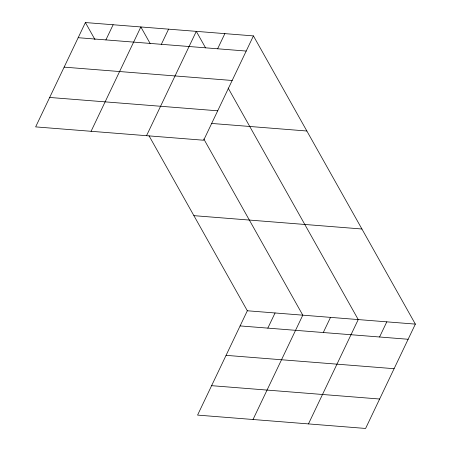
<?xml version="1.0" encoding="UTF-8"?>
<svg xmlns="http://www.w3.org/2000/svg" width="451" height="451" viewBox="0 0 451 451"><rect width="100%" height="100%" fill="white"/><g stroke="black" fill="none" stroke-linecap="round" stroke-linejoin="round"><path stroke-width="0.68" d="M85.402 22.55L35.64 126.889L203.666 140.233L253.428 35.9L85.402 22.55L94.998 39.62M105.9 39.908L113.128 24.754M91.085 131.292L140.853 26.953L150.104 43.414M161.351 44.311L168.578 29.157M146.536 135.695L196.303 31.361L205.549 47.823M217.636 48.781L224.863 33.628M149.039 135.807L247.334 310.767L197.572 415.1L365.598 428.45L415.36 324.111L253.428 35.9M267.832 328.119L275.059 312.966M253.017 419.509L302.784 315.17L203.807 139.004M323.282 332.528L330.51 317.374M308.467 423.912L358.235 319.573L228.155 88.058M379.567 336.998L386.8 321.845M78.175 37.704L246.201 51.053M64.138 67.131L232.164 80.481M49.678 97.455L217.703 110.805M211.62 123.444L306.866 131.01M193.896 215.657L361.922 229.001M247.334 310.767L415.36 324.111M240.107 325.921L408.132 339.265M226.069 355.349L394.095 368.698M211.609 385.673L379.635 399.017"/></g></svg>
